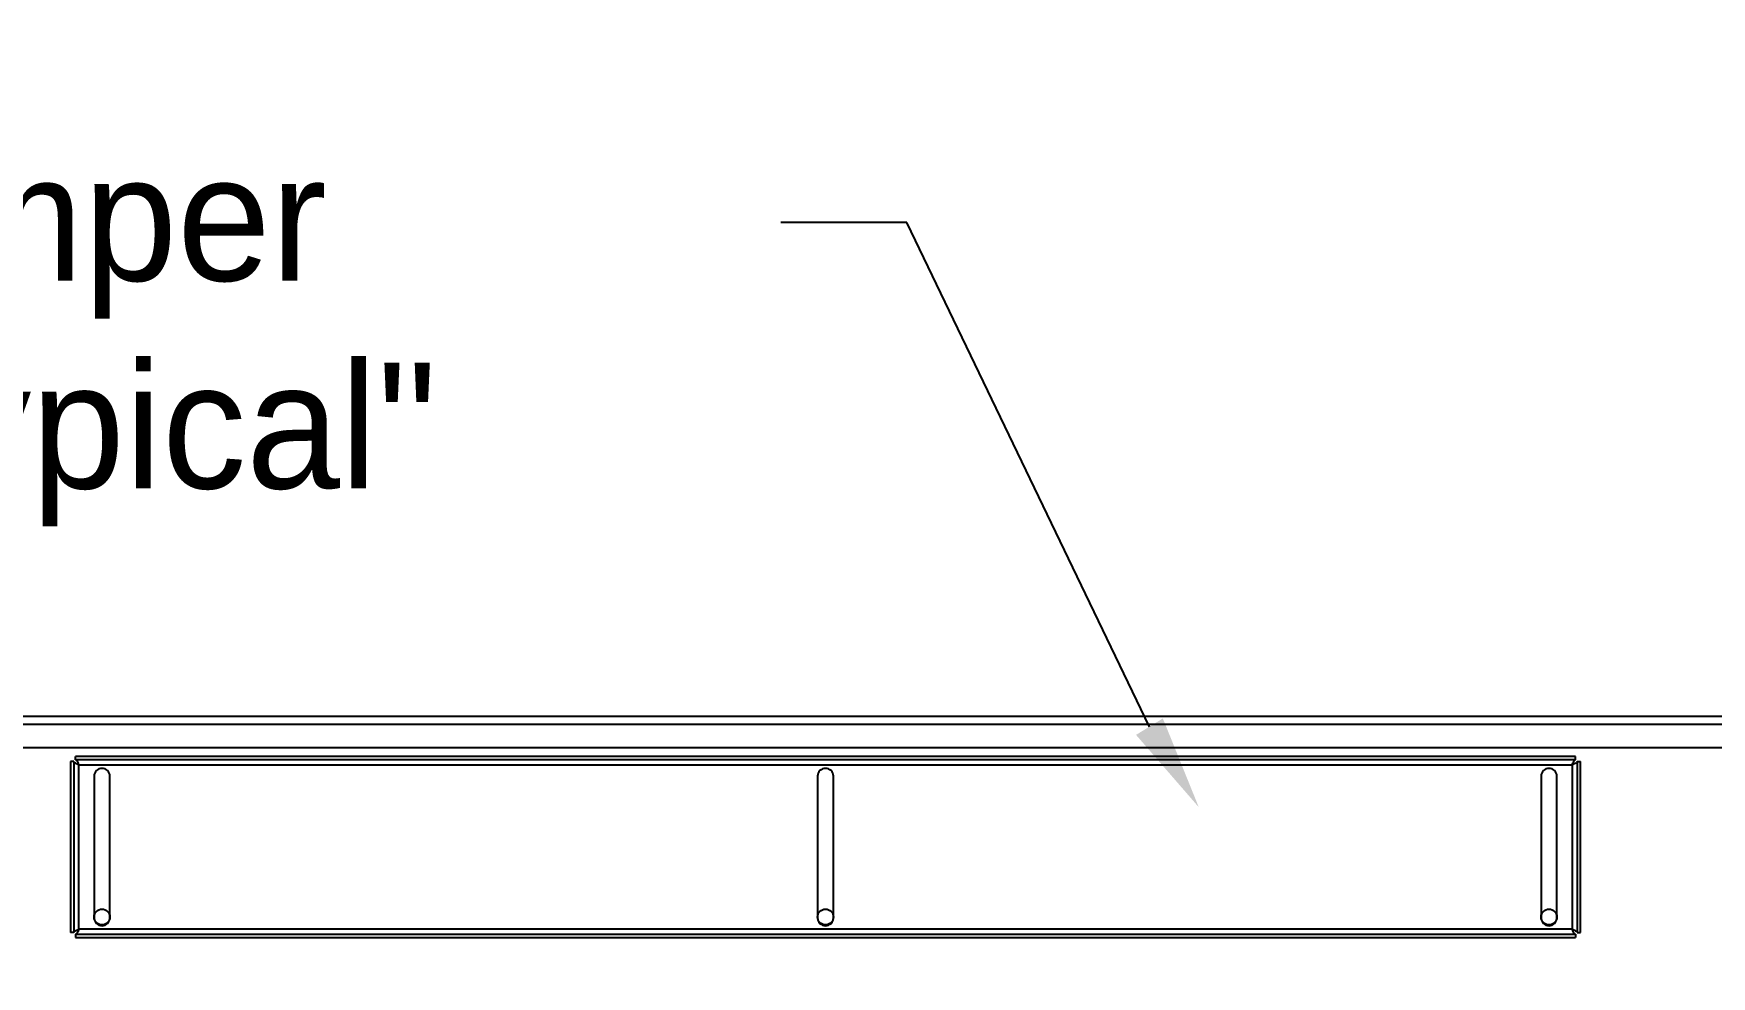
# Model space of a CAD drawing. Header units: inches. Extents: x 547 to 857, y -251 to -55.
# Drawn here: x 646.46 to 673.13, y -166.72 to -151.74 of the extents above; entities that cross this region are included whole.
import ezdxf
from ezdxf import colors
from ezdxf.entities.mleader import LeaderData, LeaderLine
from ezdxf.math import Vec2, Vec3

# ---------------------------------------------------------------- set-up
doc = ezdxf.new("R2010")
doc.units = ezdxf.units.IN
doc.header["$MEASUREMENT"] = 0
doc.linetypes.add('PHANTOM', pattern=[0.5, 0.25, -0.05, 0.05, -0.05, 0.05, -0.05])
doc.layers.add('CoilFace', color=7, linetype='Continuous')
doc.layers.add('Hingeable', color=7, linetype='PHANTOM')

msp = doc.modelspace()

# ---------------------------------------------------------------- linework, layer by layer
at = {"linetype": 'Continuous', "lineweight": 25}
for p, q in [((660.3421, -154.7407), (658.3421, -154.7407)), ((644.552, -162.5827), (673.552, -162.5827)), ((673.552, -162.7157), (644.552, -162.7157)), ((647.052, -163.3019), (647.052, -166.0212)), ((647.102, -163.3019), (647.052, -163.3019)), ((647.102, -163.3019), (647.102, -166.0212)), ((647.1299, -163.274), (647.1299, -163.224)), ((670.9742, -163.224), (647.1299, -163.224)), ((670.9742, -163.274), (647.1299, -163.274)), ((647.185, -163.357), (670.919, -163.357)), ((647.185, -165.966), (647.185, -163.357)), ((670.919, -163.357), (670.919, -165.966)), ((670.9742, -163.274), (670.9742, -163.224)), ((671.002, -163.3019), (671.052, -163.3019)), ((671.002, -166.0212), (671.002, -163.3019)), ((671.052, -166.0212), (671.052, -163.3019)), ((647.427, -163.5365), (647.427, -165.7865)), ((647.677, -165.7865), (647.677, -163.5365)), ((658.927, -163.5365), (658.927, -165.7865)), ((659.177, -165.7865), (659.177, -163.5365)), ((670.427, -163.5365), (670.427, -165.7865)), ((670.677, -165.7865), (670.677, -163.5365)), ((647.102, -166.0212), (647.052, -166.0212)), ((647.1299, -166.049), (647.1299, -166.099)), ((647.1299, -166.049), (670.9742, -166.049)), ((647.1299, -166.099), (670.9742, -166.099)), ((670.919, -165.966), (647.185, -165.966)), ((670.9742, -166.049), (670.9742, -166.099)), ((671.002, -166.0212), (671.052, -166.0212))]:
    msp.add_line(p, q, dxfattribs=at)
msp.add_lwpolyline([(664.2009, -162.7494), (660.3421, -154.7407)], dxfattribs=at)
for centre in [(647.552, -165.7738), (659.052, -165.7738), (670.552, -165.7738)]:
    msp.add_circle(centre, 0.125, dxfattribs=at)
for centre, start, end in [((647.552, -163.5365), 0, 180), ((659.052, -163.5365), 0, 180), ((670.552, -163.5365), 0, 180), ((647.552, -165.7865), 180, 0), ((659.052, -165.7865), 180, 0), ((670.552, -165.7865), 180, 0)]:
    msp.add_arc(centre, 0.125, start, end, dxfattribs=at)
for points, knots in [([(647.185, -163.357), (647.1749, -163.3527), (647.1546, -163.3442), (647.1282, -163.3313), (647.1095, -163.3184), (647.1026, -163.3086), (647.1021, -163.3031), (647.102, -163.3019)], [0, 0, 0, 0, 0.23320412, 0.4664972, 0.69976316, 0.93304216, 1, 1, 1, 1]), ([(647.1299, -163.274), (647.1342, -163.2751), (647.1428, -163.2773), (647.1556, -163.2941), (647.1685, -163.3184), (647.1783, -163.3412), (647.1838, -163.3541), (647.185, -163.357)], [0, 0, 0, 0, 0.2332227, 0.4664888, 0.6997676, 0.9330417, 1, 1, 1, 1]), ([(670.919, -163.357), (670.9233, -163.3469), (670.9319, -163.3266), (670.9448, -163.3002), (670.9576, -163.2815), (670.9675, -163.2746), (670.973, -163.2741), (670.9742, -163.274)], [0, 0, 0, 0, 0.2332176, 0.4664862, 0.6997632, 0.9330417, 1, 1, 1, 1]), ([(671.002, -163.3019), (671.001, -163.3062), (670.9988, -163.3147), (670.982, -163.3276), (670.9576, -163.3405), (670.9349, -163.3503), (670.9219, -163.3558), (670.919, -163.357)], [0, 0, 0, 0, 0.2332229, 0.4664916, 0.6997641, 0.9330449, 1, 1, 1, 1]), ([(647.102, -166.0212), (647.1031, -166.0169), (647.1053, -166.0083), (647.1221, -165.9955), (647.1465, -165.9826), (647.1692, -165.9728), (647.1821, -165.9673), (647.185, -165.966)], [0, 0, 0, 0, 0.2332183, 0.4664938, 0.6997772, 0.933042, 1, 1, 1, 1]), ([(647.185, -165.966), (647.1808, -165.9762), (647.1722, -165.9964), (647.1593, -166.0228), (647.1464, -166.0416), (647.1366, -166.0485), (647.1311, -166.0489), (647.1299, -166.049)], [0, 0, 0, 0, 0.2332232, 0.4664909, 0.6997687, 0.9330419, 1, 1, 1, 1]), ([(670.9742, -166.049), (670.9699, -166.048), (670.9613, -166.0458), (670.9485, -166.029), (670.9356, -166.0046), (670.9258, -165.9819), (670.9203, -165.9689), (670.919, -165.966)], [0, 0, 0, 0, 0.2332229, 0.4664903, 0.6997614, 0.9330409, 1, 1, 1, 1]), ([(670.919, -165.966), (670.9292, -165.9703), (670.9495, -165.9789), (670.9759, -165.9918), (670.9946, -166.0046), (671.0015, -166.0145), (671.0019, -166.02), (671.002, -166.0212)], [0, 0, 0, 0, 0.233225, 0.4664945, 0.6997631, 0.9330447, 1, 1, 1, 1])]:
    msp.add_open_spline(points, degree=3, knots=knots, dxfattribs=at)
msp.add_solid([(664.414, -162.6188), (664.9846, -164.0284), (663.9877, -162.88)], dxfattribs=at)
at = {"layer": 'CoilFace'}
msp.add_line((644.052, -163.0827), (674.052, -163.0827), dxfattribs=at)

# ---------------------------------------------------------------- texts
at = {"linetype": 'Continuous', "lineweight": 25}
for s, p in [('Bypass Damper', (632.0993, -155.6639)), (' "Typical"', (641.7631, -158.9639))]:
    msp.add_text(s, height=2, dxfattribs=at).set_placement(p)

# ---------------------------------------------------------------- leaders
at = {"layer": 'Hingeable', "linetype": 'PHANTOM', "ltscale": 10}
ml = msp.add_multileader_mtext('Standard', dxfattribs=at)
ml.set_content('Hingeable, Lift Off\\PFan Assembly "Typical"', color=256)
ml.set_leader_properties()
ml.build(insert=Vec2(0, 0))
ml.multileader.update_dxf_attribs({"text_right_attachment_type": 6, "dogleg_length": 2, "arrow_head_size": 1.5})
ctx = ml.context
ctx.base_point, ctx.char_height, ctx.arrow_head_size, ctx.landing_gap_size, ctx.plane_origin = Vec3(675.8312, -148.7266), 2, 1.5, 0.5, Vec3(664.7731, -144.0879)
ctx.right_attachment = 6
notes = []
notes.append((ctx, [(0, (1, 1, 0), (673.8312, -148.7266), (1, 0), 2, [(0, [(664.7731, -144.0879)], 0, [])])]))
ctx.mtext.insert, ctx.mtext.flow_direction = Vec3(676.3312, -147.3932), 5
for ctx, leaders in notes:
    for number, flags, end, landing, length, lines in leaders:
        leader = LeaderData()
        leader.index, (leader.has_last_leader_line, leader.has_dogleg_vector, leader.attachment_direction) = number, flags
        leader.last_leader_point, leader.dogleg_vector, leader.dogleg_length = Vec3(end), Vec3(landing), length
        for number, points, colour, breaks in lines:
            line = LeaderLine()
            line.index, line.vertices, line.color, line.breaks = number, Vec3.list(points), colors.encode_raw_color(colour), breaks
            leader.lines.append(line)
        ctx.leaders.append(leader)

doc.saveas('drawing.dxf')
